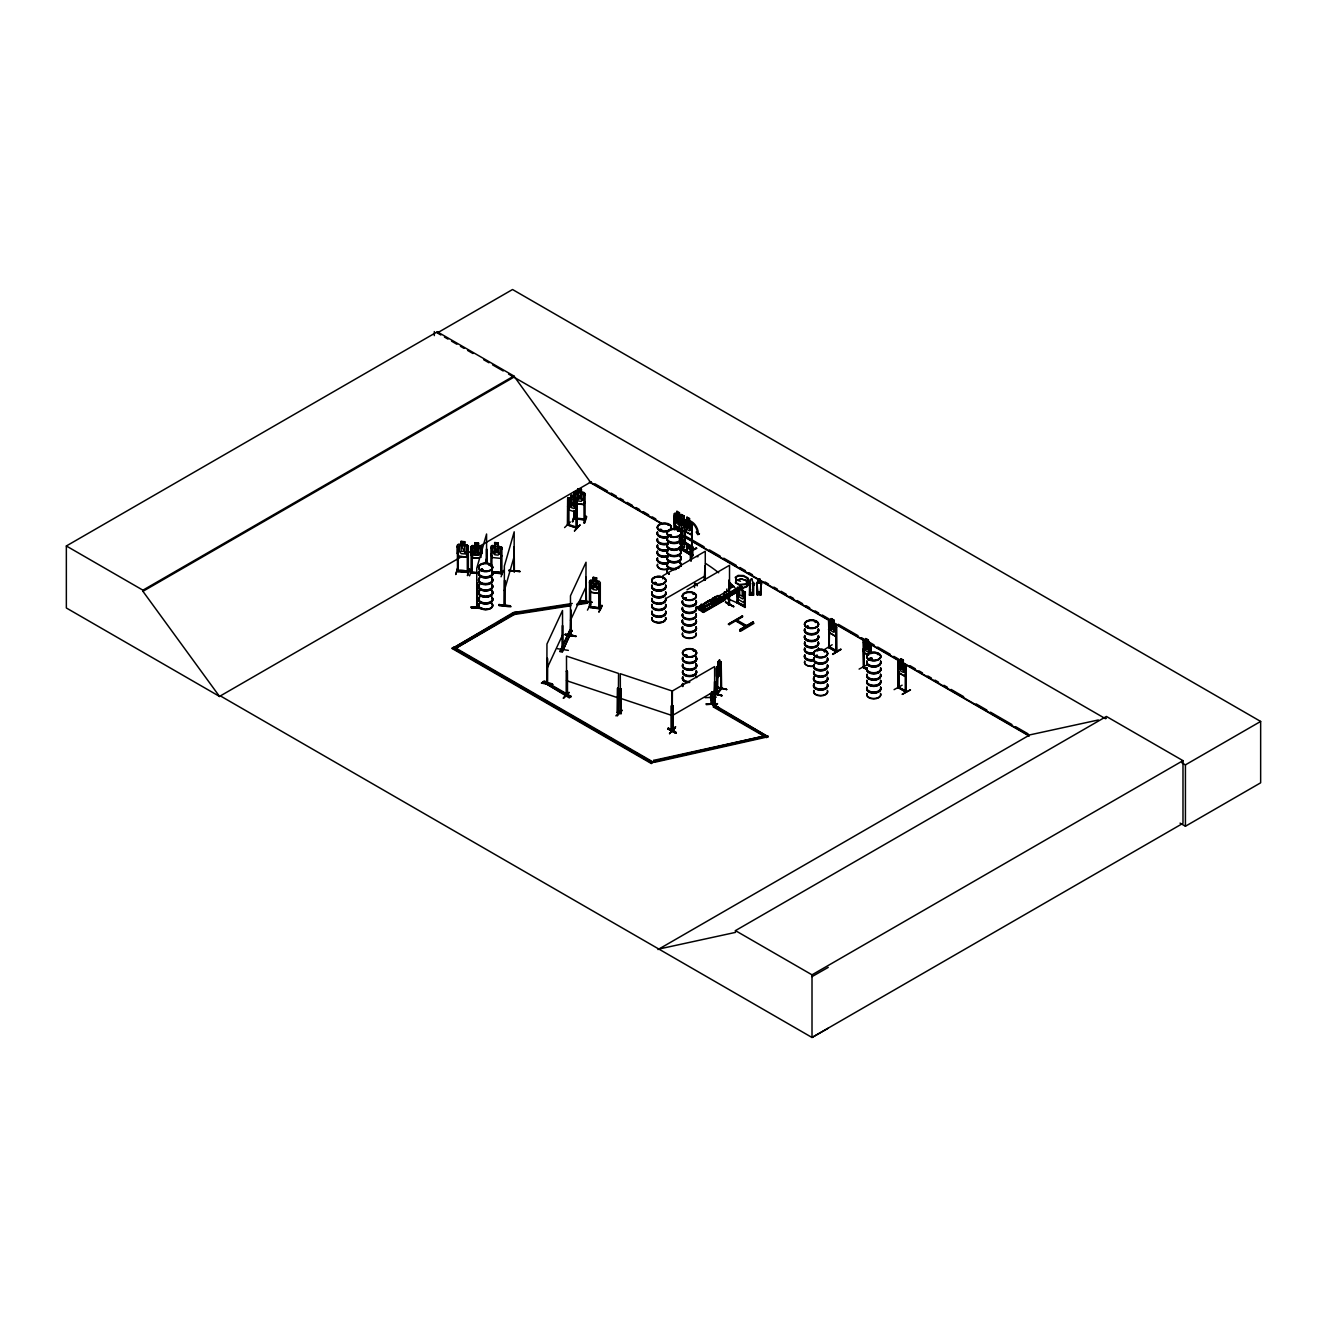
<?xml version="1.0" encoding="UTF-8"?>
<svg xmlns="http://www.w3.org/2000/svg" width="1327" height="1327" viewBox="0 0 1327 1327"><rect width="100%" height="100%" fill="white"/><g stroke="black" fill="none" stroke-linecap="round" stroke-linejoin="round"><path stroke-width="1.5" d="M566.181 695.73L567.276 696.078L567.359 671.296L566.48 671.014L566.33 695.846L567.475 695.846L567.359 671.296M618.664 712.068L617.37 712.831L617.669 688.083L618.564 688.365L617.486 688.282L617.486 712.831L618.365 713.113L617.669 711.687M620.173 713.445L620.29 688.63L621.169 688.929L621.268 713.511C617.752 713.362 622.761 712.251 620.19 712.251M671.18 729.518L672.557 729.867M672.474 730.58L671.18 730.414L672.325 730.447L671.329 730.53L671.479 705.699L672.374 705.997L671.296 705.898L671.479 730.198M671.644 729.336L672.474 729.634L671.362 729.618M477.338 606.356L477.388 607.252M514.113 571.34L514.196 531.812L504.36 566.065L504.343 605.593L504.99 604.05M514.544 570.942L514.577 571.323M576.93 528.179L567.392 525.011L567.657 498.305L568.785 497.625C573.032 500.876 568.636 491.471 573.994 496.431M567.591 523.883L568.636 525.044M577.361 528.03L567.591 524.779M703.957 609.69L704.239 603.934M704.123 609.591L704.405 603.835M726.317 596.785L726.798 589.039M711.106 698.135L710.509 693.49M711.985 702.365L711.438 703.41L711.471 702.398M712.151 703.824L712.035 691.632M482.398 608.662L471.267 607.633L471.35 606.787M510.099 605.709C475.962 602.176 533.272 608.247 498.869 605.46C519.371 606.057 510.248 608.396 498.969 604.598M751.878 579.02L752.807 582.321A2.505 2.04 0 0 1 753.321 585.439L752.807 593.434L750.302 593.335L749.772 585.439A2.505 2.04 0 0 1 750.302 582.221L750.468 579.501L752.177 579.219M760.305 593.086L760.819 585.107A2.505 2.04 0 0 0 760.305 581.889M547.371 682.708L547.587 658.424M562.466 649.965L562.93 649.052L562.383 649.998M570.859 610.768L570.394 635.185M570.676 633.808L570.627 634.671L570.759 633.725M541.499 683.09C562.781 687.685 548.383 680.569 541.499 683.106M575.935 636.529C566.778 632.15 556.643 635.169 575.951 636.429M700.905 608.28L701.801 607.965M679.358 539.459L692.794 546.89L679.64 539.309M736.518 580.098L735.208 577.378L738.127 575.387L743.419 575.536L747.997 577.991L749.141 581.525L746.089 584.494L739.023 584.925L735.44 582.868L735.987 580.148L735.788 582.769M691.068 551.783L691.964 552.812L691.234 551.816M700.838 607.832L705.417 610.602L705.101 608.828L702.912 610.088L702.912 611.365L699.545 609.425L699.545 608.148L701.734 606.887M701.867 607.683C702.763 604.067 701.568 616.176 700.623 607.368L702.149 608.065M701.353 608.678L702.298 607.152M702.696 607.849L700.805 607.252L700.805 609.939M724.078 597.017L724.857 595.408M724.841 595.806L724.625 594.795L725.023 597.415M735.755 580.43L741.461 578.854L735.954 580.446M751.281 593.335L751.546 592.306L751.762 593.385M751.248 593.285L751.281 592.688M757.833 579.401L757.8 581.972A2.505 2.04 0 0 0 757.269 585.19L757.8 593.086M759.044 593.119L758.779 592.588M758.961 593.119L759.309 592.224M758.729 592.87L758.828 592.356M691.616 546.674L691.931 547.338M691.616 554.868L692.794 555.084L679.324 547.321M679.64 540.139L692.711 547.769L691.964 546.475M692.794 555.714L692.429 555.101M711.421 693.391L721.971 695.73L711.67 692.578M711.04 698.118L711.106 697.173M712.085 702.978C707.208 686.905 714.689 708.253 711.554 702.447M736.17 620.572L736.17 619.543L735.606 620.804M746.802 625.631L746.653 626.626L735.44 620.157L746.819 626.344L745.99 626.958L746.736 625.581M482.779 570.013C480.225 571.174 481.684 568.437 481.187 570.129M482.962 569.98L480.855 569.648M489.149 565.269L490.061 564.887M659.552 529.971L661.344 529.622M661.659 529.971L661.559 529.49M653.995 583.051C656.566 580.878 655.571 585.141 654.51 582.553M667.863 525.26L668.559 525.094M656.152 583.216L655.472 582.371M669.637 535.743L671.379 535.328L669.471 535.627M669.886 535.411L670.832 535.411M663.483 578.34L663.251 578.124M678.512 530.933L678.064 531.231M678.561 530.85L677.782 531.148M684.948 598.079L684.666 598.908M685.943 598.941L686.092 598.013L684.832 598.145M693.042 594.314L693.573 593.517L693.639 594.396M686.805 655.422L685.827 654.642L685.064 655.82M685.18 654.974L686.026 655.704M686.888 655.538L685.661 654.709M693.623 650.33L693.855 651.175M693.988 650.446L693.54 650.993M712.831 603.437L713.03 602.309L714.54 602.441M713.03 603.321L715.17 602.823M732.222 591.958L732.537 592.787M733.748 592.489L732.355 592.024M806.849 626.477L808.773 627.041L807.446 626.045M808.408 626.228L807.181 626.327M816.122 622.446L815.16 622.363M815.342 621.849L816.221 622.363M817.084 656.367C815.641 653.63 817.532 658.64 817.084 655.306M816.918 655.289L816.155 655.87L817.498 655.488M824.249 651.607L824.93 650.943M825.377 651.524L824.183 651.524L825.311 651.607M869.003 659.137L870.048 658.242L871.109 659.137M870.23 658.308L870.048 659.121M877.296 654.443L877.761 654.294M878.358 654.692L878.457 654.261M741.295 579.07L746.189 580.214L748.096 582.304L748.345 584.693L746.885 586.766L742.457 588.309L738.492 587.629L742.457 587.828L746.438 586.434L747.715 584.543L745.741 580.43L741.428 578.937M458.379 546.824L457.317 546.956L458.379 546.824L458.18 571.655L458.429 570.71M458.031 568.022L455.725 574.541L457.5 568.105M457.317 571.506L468.331 572.518L468.331 546.127L467.038 544.949L458.545 544.136L457.367 545.198L457.516 571.224M458.313 570.693C482.53 574.674 456.903 567.525 457.5 571.257L468.398 572.285M467.27 547.636L468.282 547.736L467.27 547.636L467.32 572.451M482.116 547.587L480.855 546.309L472.329 545.563L471.185 546.525L474.85 545.729L474.834 542.693L478.5 543.042L474.817 542.776L478.5 543.058L478.483 546.143L482.149 547.454L482.116 553.674L482.033 547.487M472.196 548.167L471.118 548.283L472.196 548.167L472.246 572.949L472.097 571.738L471.317 572.567M471.168 554.636L471.317 546.508L474.966 545.845L474.966 542.809L478.35 543.224M469.277 568.669L467.486 575.619L469.327 568.719M472.329 557.672L479.18 558.302L472.296 557.755L471.201 554.553L472.379 557.655M469.526 575.885L471.931 569.499M471.234 571.987L472.196 571.821M477.504 572.567L472.246 572.302L477.438 572.783M480.855 546.309L478.383 546.177L478.367 543.125M481.087 548.98L482.083 549.063L481.087 548.98L481.021 557.39M476.907 582.586L476.725 607.799L476.758 568.255L486.578 534.001L486.578 562.714M486.412 563.295L486.578 548.914L486.793 563.328M477.338 607.202L477.305 582.636M482.497 608.313L471.267 607.65L480.706 608.164M504.525 580.397L504.36 605.527M513.997 571.837L514.196 546.724L514.395 571.97M504.957 605.062L504.907 580.43M508.838 570.726L520.051 571.356L508.838 570.544M724.459 595.956L724.758 595.375M468.331 554.255L467.054 557.224L458.478 556.395L457.367 553.276L457.5 545.148M461.016 541.416L461.132 544.551L459.308 545.38L459.308 551.02L461.132 553.608L464.55 553.94L466.374 551.7L466.374 546.06L464.55 544.883L464.682 541.698L461.016 541.416L461.033 544.369M464.666 544.783L464.682 541.698M467.038 544.949L468.199 546.243L468.182 572.518M471.185 546.525L471.035 572.866L477.438 573.43M476.758 592.804L479.478 583.299M485.483 562.366L486.578 558.551M504.36 590.615L514.196 556.361M667.713 728.689C675.194 729.336 682.426 738.177 667.713 728.705L675.742 733.217M676.106 732.985L668.111 727.976L676.123 732.554M716.68 694.22L716.547 667.912L718.189 664.993L718.04 661.908L718.023 677.052M491.985 547.918L490.907 548.034L491.985 547.918L491.786 572.733L501.888 573.745L501.888 547.354L492.168 545.43M490.957 554.371L492.085 557.489L500.627 558.402L501.871 555.532M498.239 542.942L494.623 542.494L494.722 545.696L492.898 546.508L492.898 552.148L494.722 554.752L498.106 555.117L499.931 552.895L499.931 547.255L498.106 546.06L498.255 542.876M479.462 571.456A7.133 4.114 0 0 0 485.632 577.627A7.133 4.114 0 0 0 491.803 571.456L491.919 571.788A7.033 4.064 0 0 1 485.632 577.958A7.033 4.064 0 0 1 479.545 571.871M491.985 572.468L501.954 573.513L500.86 572.816M491.886 571.522L500.976 572.484M500.777 549.079L501.838 548.963L500.777 549.079L500.86 573.712L500.843 548.847M491.952 571.837L501.855 572.551M501.059 576.781L503.514 570.428M573.961 500.461L570.958 499.466L570.958 505.089L573.961 506.101L574.16 494.009M575.089 494.341L574.093 494.241M574.16 500.594L575.089 501.042L573.048 503.713L575.138 508.009L572.368 504.144C571.174 508.506 567.309 505.604 571.721 503.281L569.665 499.251L572.418 502.817L574.16 500.511L574.16 492.417L575.321 491.454L574.259 492.533M577.792 491.72L576.084 492.715L576.084 498.355L577.892 500.959L581.292 501.324L583.117 499.101L583.117 493.462L581.292 492.267L581.292 489.232L577.892 488.883M573.994 518.807L585.074 519.952L585.074 493.544L581.442 492.101M575.006 514.942L572.916 521.727M574.425 515.34L572.385 521.793L574.409 515.39M573.994 517.912L575.138 517.746M575.288 518.044L585.074 519.056M584.925 493.644L583.797 492.35M584.958 495.386L583.946 495.286L584.062 519.869M585.058 501.739L583.797 504.608L576.963 503.878M583.83 519.172L585.141 518.824L584.991 519.985M583.98 519.852L585.124 518.791M584.079 523.037L586.152 516.12L584.162 522.573M584.693 523.054L586.716 516.651M725.322 595.591L724.31 595.558L727.279 597.382L727.279 596.321L725.62 597.05L726.035 598.593M691.649 554.653L691.964 555.366M866.979 645.901L869.285 644.59L867.626 647.112L869.235 651.673L867.095 647.443C865.967 651.524 863.18 648.339 866.548 646.465L864.905 642.069L867.062 646.067M901.829 666.104L904.268 664.794L902.609 667.315L904.218 671.877L902.095 667.647C901.232 671.777 897.865 668.526 901.531 666.668L899.905 662.273L901.779 666.071M677.997 518.691L680.054 517.082M686.507 529.639L685.611 532.243L679.474 528.693L678.76 517.082L679.623 516.601M836.259 633.725L835.38 636.147L829.458 632.614L828.579 629.214L829.309 632.73L835.446 636.28L836.342 633.792M904.931 676.289L905.794 673.867L905.047 664.18L903.272 663.251L904.5 665.059L904.5 670.699L903.189 672.358L900.734 670.948L899.441 667.78L900.734 658.673L903.355 660.183L903.189 663.301M905.976 673.884L904.997 676.422L898.843 672.889L898.13 669.355L898.926 672.822M576.266 512.305L577.262 509.634L576.266 512.305L568.686 509.85L567.591 506.483M718.139 664.943L717.525 693.938L716.68 693.324M751.281 592.572L751.464 593.451M759.11 592.555L759.127 592.953M496.248 549.361L493.412 546.459L495.684 550.141C491.023 553.309 494.888 555.582 496.464 550.887L499.599 554.155L497.194 550.323L499.499 547.106L496.514 549.461M584.958 501.639L583.714 504.492L576.183 503.348L576.532 527.682M589.586 588.989L590.648 592.224L599.041 593.517L600.302 590.648M728.44 624.055L742.523 615.794L742.539 616.806L729.253 624.652L728.374 624.138L742.324 616.541M729.137 623.657L729.253 624.652M741.66 616.292L742.539 616.806M562.233 650.578L562.515 625.399L562.698 650.562M570.444 635.334L570.477 595.79L586.036 562.25L585.754 602.358L586.036 577.179L586.451 601.811M557.423 648.704L568.354 650.379M591.859 602.126L580.944 600.484M547.47 683.488L547.338 658.988M585.788 602.292L586.302 601.413M691.251 560.906L691.085 552.049L690.189 552.563L690.753 551.219L691.632 551.733L690.753 551.219M824.531 649.517L832.178 644.74M867.062 664.86L859.1 669.09M894.083 689.658L902.128 685.18M546.956 668.559L562.515 635.036M570.477 620.339L586.036 586.799M590.598 582.636L589.52 582.702L590.598 582.636L590.615 607.434L589.619 606.406M560.16 651.093L569.88 630.126L572.003 630.458L562.266 652.187L560.16 651.093L562.266 651.424L572.003 630.458M560.16 651.856L569.88 630.126M593.119 580.43L593.152 577.328L593.235 580.546L591.444 581.276L591.444 586.916L593.235 589.603L596.569 590.117L598.361 587.977L598.361 582.337L596.569 581.06L596.719 577.892L593.119 577.411L596.569 578.041M590.648 592.224L599.041 593.517M599.008 581.342L590.714 579.982L589.553 580.944L589.603 607.335L589.702 580.944M599.19 584.212L600.285 584.145L599.19 584.212L599.273 608.844L599.29 583.98M587.446 610.121L590.83 603.851M589.619 607.302C624.072 611.465 568.205 603.636 600.401 607.816M590.615 607.434L590.349 606.555M601.877 605.212L599.041 611.913M598.892 611.963L602.358 605.693M721.905 695.763L711.62 693.092M692.246 550.589L691.997 549.66M692.528 550.44L686.955 547.255M717.525 693.042L716.63 693.308M737.513 595.06L737.148 602.873L738.243 602.143L738.044 603.354L737.513 587.38L737.248 602.989L745.127 607.434L745.044 592.041L744.331 591.626L744.58 606.754M744.331 606.174C750.535 607.7 726.533 597.349 744.53 606.124M828.463 647.427L836.342 651.972M829.624 647.128L836.707 650.96L828.811 646.415M829.541 629.313L829.126 647.858L829.624 646.879M828.811 628.898L828.728 647.261L836.723 651.822L836.624 627.273L835.628 627.007L836.425 652.021L836.342 625.614L833.82 623.06L833.82 620.024L834.948 630.557L833.638 632.216L831.2 630.806L829.889 627.638L831.117 618.564L833.82 620.024M863.014 667.448L866.995 669.671M865.751 641.488L863.048 641.107L863.777 667.879L863.529 666.353M898.628 687.137L899.175 686.988M898.794 663.483L898.08 663.069L898.877 688.083L897.981 687.602L905.976 692.18L905.976 665.772M898.794 688.033L899.076 671.512M564.589 527.582L570.311 522.058M563.411 698.35L568.984 692.694M617.221 715.966L622.33 710.244M728.44 604.15L729.601 603.785L728.788 604.316M728.921 605.129L729.236 580.015L728.722 605.195L729.236 603.685M714.905 706.246L714.623 681.514L713.826 706.528L714.971 706.263L714.175 706.694L714.706 705.118L768.101 736.767L654.576 762.295L653.796 760.354L765.762 735.705L766.542 737.663M472.064 557.091L479.03 546.21M678.263 520.234C677.218 524.364 674.116 521.063 677.699 519.255L676.057 514.859L678.13 518.641M585.987 600.849L585.987 601.745M570.958 634.439L570.726 610.138M482.846 570.129L481.9 569.067M659.552 529.639L660.066 529.191M659.867 529.589L661.095 529.539M662.654 578.821L663.201 578.307M685.097 655.19L686.772 655.057M807.347 626.692L806.949 626.925M476.758 549.66L479.744 547.238L477.421 550.506L479.661 554.338L476.692 551.087L473.523 553.724L475.912 550.34L473.623 546.691L476.658 549.56M717.111 669.206L717.061 694.452L717.161 692.81M716.48 676.189L716.447 667.945L720.727 661.675L720.743 689.078L721.208 663.931L721.623 688.663L717.044 694.386M726.649 689.642L716.53 686.772M716.696 694.303L721.258 688.414M719.566 659.95L718.04 661.908L719.566 659.95L719.632 663.168L720.727 661.675M718.338 662.123L719.267 660.946M718.338 663.118L719.267 661.957M719.516 664.147L718.056 666.121M718.089 671.595L719.516 669.787M720.594 673.768L716.978 678.396L720.71 673.784L721.208 670.235M480.175 547.421L478.35 546.243L480.175 547.387L480.175 553.06L478.35 555.283L474.95 554.968L473.125 552.38L473.125 546.741L474.95 545.895L473.125 546.741M480.175 553.06L478.35 555.3L474.95 554.968L473.125 552.38M750.468 579.6L751.546 579.086M563.428 697.969L569.067 692.296L563.494 697.952M567.276 695.182L566.529 694.651M567.276 695.448L566.48 695.514M621.019 712.831L620.936 713.71L621.169 688.929M617.37 712.151L618.465 712.251M617.37 712.798L618.548 712.898M621.434 710.177L615.861 715.834M675.161 727.329C657.844 746.869 687.568 713.213 669.72 733.483M669.588 733.499L675.244 727.793M567.657 498.305L568.835 497.741M568.719 497.691L576.2 500.196L577.195 501.589L577.112 528.246L577.096 501.589M567.691 500.262L568.586 500.544L568.686 525.127M568.586 500.544L568.487 525.326M576.183 500.179L573.994 499.45L575.553 500.992L575.553 506.632L573.961 508.506L570.958 507.511L569.366 504.559L569.366 498.919L570.958 498.454M576.183 503.348L576.283 527.665M568.686 524.497L577.162 527.333M576.084 527.217L576.897 527.317M574.442 530.949L580.131 524.828L574.525 530.9M701.419 608.662L701.684 607.783M717.509 693.158L721.307 688.182M672.109 729.618L673.187 729.402L672.358 729.618M713.826 706.528L714.706 706.014L714.623 666.585L672.109 691.135L672.009 730.762L672.839 729.236M752.409 583.333L753.222 583.349M757.7 594.778L756.871 583.001L761.217 582.984L761.167 594.778L760.918 584.527M757.899 582.752L758.148 583.017M760.686 583.017L761.2 583.001M750.7 595.093L749.407 595.126L753.719 595.093L753.421 583.084L753.222 595.11M753.437 582.885L753.139 595.093L752.409 589.221M756.871 594.761L761.217 594.745M759.89 594.745L760.918 594.513M721.241 689.061L721.208 662.14M481.519 569.897L482.381 569.233M490.21 565.518L489.232 565.252M661.493 530.004L659.635 529.855M669.886 534.864L670.185 535.826M693.158 650.661L694.137 650.578M870.927 659.171L869.334 659.287M467.154 571.273L467.237 572.435L467.237 571.539M696.824 556.594L698.052 556.693M681.365 517.712C680.535 509.634 683.04 520.499 679.59 516.485L678.76 517.082M828.811 622.761L829.259 647.891L828.579 621.119L831.2 621.55L831.283 618.681L833.638 620.14M828.579 621.119L829.425 620.505M898.08 687.718L898.047 661.31L900.651 661.742M679.358 512.869L679.358 515.888L681.149 516.8L675.028 513.317L674.265 513.997L675.111 513.267L676.82 514.329M574.044 518.558L585.025 519.72M736.75 580.065L735.739 577.66L738.409 575.885M589.503 606.124L590.631 606.24M730.563 584.593L733.649 586.368L728.788 589.105M730.63 584.643L733.068 586.036M733.615 586.368L732.753 585.87M696.443 606.356L696.177 608.214L701.203 605.344M698.997 609.839L702.033 607.948M720.594 597.382C713.163 597.332 729.983 604.183 718.62 598.062M721.025 597.614L699.429 610.088M724.625 594.795L722.95 596.835L737.547 588.176L736.087 589.238M725.504 598.295C718.156 596.536 732.156 594.463 736.684 589.968M723.729 599.14L724.857 599.605L703.011 612.129L702.149 611.647L724.807 599.406L720.81 596.802M702.962 612.129L703.227 610.271L705.417 609.01M701.419 606.704L699.229 607.965L699.229 609.574L703.526 612.41L725.123 599.937L724.326 599.505M753.056 621.882L753.918 623.375L740.632 631.221L739.736 630.723L739.736 629.695L753.056 621.882L753.255 622.877L739.885 630.64M753.122 621.998L739.819 629.778M739.736 630.723L753.139 622.678M674.182 513.914L674.232 527.947M674.945 528.362L675.227 515.921M679.457 515.838L679.54 512.769L676.903 511.26L675.592 520.383L676.903 523.551L679.358 524.945M684.367 519.72L687.087 520.284M675.078 525.426C673.071 516.667 674.697 529.921 679.689 527.947M692.263 524.198L691.35 534.798L685.08 531.331L691.35 534.798M691.881 549.975L691.715 525.426L692.429 556.03L679.358 548.482M692.445 525.84L691.45 525.592M691.632 549.278L686.673 546.774M688.862 553.027L696.459 548.2M704.272 580.231L704.985 566.015L704.554 580.397M728.44 605.046L729.236 580.015M682.758 626.958L682.327 627.223A7.133 4.114 0 0 0 689.343 632.481A7.133 4.114 0 0 0 696.227 627.306M725.454 602.325L733.914 606.638L725.886 602.06M672.822 705.632L673.104 730.348M714.108 706.677L714.905 681.663M710.841 703.808L719.3 708.12L711.272 703.542M673.104 705.798L673.204 730.331L672.225 730.795L672.374 691.068L620.29 673.718L620.422 713.18L621.268 713.462L620.455 713.163M714.308 705.715L713.395 706.976L764.783 736.634M220.481 695.962L219.619 696.476L66.35 607.982L66.35 545.978L437.313 331.8L513.897 376.005L590.482 482.232L662.057 523.568M437.313 331.8L437.313 332.944L512.537 289.518L1260.65 721.44L1260.65 782.814L1185.426 826.24L1180.051 823.122M66.35 545.978L142.934 590.183L513.897 376.005M828.247 1028.226L812.008 1037.482L220.382 695.912L219.502 696.41L142.934 591.328L513.897 377.15M219.502 696.41L461.746 556.56M467.104 553.459L472.478 550.357M477.836 547.255L591.344 481.734M452.225 648.571L453.768 646.913L652.934 761.897L651.391 763.556L452.225 648.571L512.769 612.842L514.312 613.737L570.792 604.996M679.59 516.485L686.606 521.594L686.606 529.705M455.559 646.647L493.097 624.967M496.68 622.894L510.978 614.633M572.236 603.47L513.748 612.51L514.312 613.737L455.327 648.571L514.312 614.501L570.792 605.775M683.986 516.004L681.282 514.544L683.986 516.004L683.903 519.073L685.213 520.831L685.213 526.471L683.903 528.129L681.464 526.719L680.154 523.551L680.154 517.912L681.464 517.663M683.903 519.073L685.677 520.002M686.507 521.644L685.561 520.118M679.341 538.38L684.666 541.25M687.187 543.738L679.324 538.264M679.341 547.238L687.187 550.655L687.104 543.771L684.566 541.399M688.58 551.816C688.149 555.466 688.199 548.947 691.085 553.326L691.964 552.812M690.322 554.487L690.554 552.944L688.365 551.932M691.417 551.85L691.417 552.878L690.189 552.563M691.881 554.786L692.163 524.198L689.443 521.727L689.625 518.608L686.905 517.165L685.677 526.222L686.988 529.39L689.443 530.8L690.77 529.125L690.77 523.485L689.443 521.727M692.744 554.935L679.358 547.653M662.754 575.818L705.267 551.269L705.267 579.982M666.287 598.311L705.267 575.818M694.519 587.579L694.684 584.179M687.004 589.818L729.518 565.269L729.518 604.83M697.355 585.705L697.189 585.804A1.874 1.078 60 0 0 695.846 583.498A1.874 1.078 60 0 0 694.519 584.262M542.826 681.813L544.369 680.917L570.942 696.26L569.399 697.919L542.826 681.813L569.399 697.156L570.942 696.26M542.826 682.576L544.369 681.68L570.942 697.023M729.303 585.323L730.762 584.262M729.518 587.679L732.952 585.837M729.535 588.043L733.433 585.804M728.423 588.889L733.433 586.003M705.914 602.309L709.265 600.368M712.483 598.427L715.9 596.536M704.521 603.42L709.729 600.285M712.732 598.543L716.364 596.437M695.862 609.242L729.518 589.818M701.286 604.017L700.938 608.396L702.464 607.915M710.824 602.558C722.601 607.866 705.068 603.138 713.014 601.297L716.995 603.918L713.014 601.297M714.971 600.169C726.732 605.477 709.199 600.749 717.161 598.908L721.142 601.529L717.161 598.908M703.891 606.887L720.81 597.117L724.791 599.422M724.824 594.911L723.165 595.641M704.239 606.903L720.81 597.283M704.421 607.219L719.466 598.61M730.895 592.024C738.011 595.209 727.793 592.539 732.355 591.178L735.009 592.92L732.355 591.178M733.649 590.432C740.765 593.617 730.563 590.946 735.108 589.586L737.779 591.112L725.322 598.062M723.298 597.05L737.762 588.757M721.905 598.095L700.026 610.238M723.149 596.702L737.928 588.873M727.279 596.321L725.62 597.05M724.028 598.958L702.132 611.614L722.419 600.119M725.089 598.062L737.912 590.681M702.663 611.929L724.791 599.091M725.67 598.411L737.049 591.908M737.231 592.124L725.819 598.344M744.331 591.626L745.326 591.892L745.028 607.451M738.243 602.242L737.148 601.977M672.109 715.684L714.623 691.135M836.624 627.273L835.628 627.007M713.395 706.976L714.938 706.08L720.262 709.149M832.576 654.244C848.716 645.702 837.835 649.898 833.024 654.476M840.605 649.202L832.692 654.244M865.668 638.519L864.441 647.576L865.751 650.744L868.19 652.154L869.5 650.495L869.5 644.856L868.19 640.078L865.751 638.669L868.372 639.979L868.273 643.048L870.976 645.569L870.894 653.747M452.225 647.792L651.391 762.793L652.934 761.897M863.363 642.699L864.093 643.114M863.048 649.202L863.86 652.685L868.555 655.289L864.01 652.569M870.18 653.1L870.446 646.796L871.176 653.348M871.176 647.211L870.18 646.962M653.796 760.354L654.576 761.532L768.101 736.004M898.047 661.31L898.08 687.651M903.355 660.183L900.734 658.872M905.86 692.18L905.445 667L906.241 692.014L898.279 687.403M906.159 667.415L905.163 667.166M905.08 691.019L905.727 692.13M905.976 691.284L898.877 687.436L906.175 691.035M910.206 689.791L902.128 694.386L910.504 689.957M657.993 949.568L1029.835 734.876L1098.341 719.98M658.856 949.054L735.44 932.4L735.44 930.625L1106.403 716.447L1182.987 760.653L1182.987 823.304L812.008 1037.482L812.008 974.831L1182.987 760.653M1106.403 718.222L1105.54 718.736L508.556 374.065M1181.876 762.809L1185.426 764.866L1260.65 721.44M812.008 976.622L828.247 967.366M457.367 570.378L458.279 570.428M575.089 510.713L575.055 518.625M501.739 573.745L501.656 572.849M678.313 530.982L678.313 530.601M732.537 591.776L732.355 592.705M869.583 658.723L870.529 658.723M600.053 608.031L600.285 608.927L600.302 582.52L599.041 581.259M740.516 581.243L736.269 579.949M749.672 594.861L750.402 583.1L750.137 595.126M758.414 578.871L759.674 578.871M690.853 551.916L690.919 560.906M481.734 569.134L482.381 569.548M685.794 598.676L685.097 599.008M686.159 599.14L684.632 598.643M686.374 655.92L685.114 655.687M653.796 761.117L765.762 735.705M567.127 695.166L566.33 694.95M568.338 524.414L567.574 525.061M567.691 524.812L568.636 524.148M744.663 605.925L744.878 607.384M835.828 650.462L836.325 652.021M835.828 651.358L835.91 626.842M867.261 669.505L863.346 667.199L863.363 648.837M898.279 686.507L898.777 688.083M578.29 602.524L586.352 601.28L586.932 603.271L576.847 604.83M513.748 612.51L523.833 611.714M527.864 611.1L531.911 610.47M535.942 609.856L539.973 609.226M544.004 608.595L558.12 606.422M562.15 605.792L566.198 605.162M578.29 603.304L582.321 602.674M576.847 604.067L586.932 602.508M682.476 547.537L684.566 547.238L684.566 544.418L682.476 541.698M725.521 602.193L733.549 606.771M710.907 703.675L718.852 707.872M680.701 542.826C684.085 540.62 685.379 545.098 681.265 543.805L683.82 547.869L680.718 544.087M655.372 583.664L654.609 583.349M685.412 597.863L686.391 598.145M735.855 582.536L739.189 584.444L745.575 584.013L748.229 581.392L747.217 578.257L743.137 576.051L738.376 575.935M705.068 697.687L716.298 697.173M706.246 703.808L717.525 704.007L706.263 703.891M706.312 704.654L717.476 703.625M692.246 549.693L686.955 546.624M737.513 602.723L745.276 607.152M829.342 647.029L828.944 646.431M574.956 518.94L575.288 517.779M757.17 592.24L757.452 594.297L760.636 594.297L760.918 592.24M758.463 592.505L759.625 592.406L759.625 594.297L758.463 594.197L758.463 592.406M750.982 594.645L750.982 592.738L752.127 592.738L752.127 594.645M750.982 592.854L752.127 592.854M757.452 593.103L760.636 593.103M757.17 593.318L760.918 593.318M749.971 593.451L753.139 593.451M749.672 593.783L753.437 593.783M749.971 594.645L753.139 594.645M600.036 608.96L589.536 607.285M719.516 663.135L719.516 672.208L718.089 674.016L717.31 672.573M714.241 602.375L713.03 603.586M870.048 659.32L869.168 659.171M475.547 543.44L477.737 543.639L477.753 544.667L475.564 544.468L475.547 543.44L477.753 543.672M475.547 544.452L477.737 544.651M474.95 546.906L478.35 547.222L478.35 552.878L474.95 552.563L474.95 546.906L478.35 547.238M474.95 552.546L478.35 552.861M508.838 570.212L519.968 571.738M469.808 569.167L467.552 575.155M471.185 572.617L477.504 573.198M461.132 541.532L464.55 541.864M472.395 545.662L480.789 546.475M466.988 557.025L458.595 556.212L457.384 553.193M583.714 492.516L575.354 491.637L577.925 491.836L577.792 488.701L581.442 489.082L581.309 492.184M494.722 542.677L498.139 542.959M494.739 545.629L490.957 546.276L490.907 566.447M498.139 545.978L501.871 547.421M591.875 602.159L580.795 600.866M580.828 600.7L591.759 602.358M569.88 630.906L572.003 631.221M684.583 550.373L687.27 550.788L687.27 543.688M618.233 713.113L618.564 673.452L566.48 656.102L566.612 695.564M576.382 526.753L577.245 527.068M670.55 534.914L671.445 535.428M713.279 603.437L714.789 602.309M686.192 598.411L685.445 598.676M716.331 687.004L726.831 689.459L716.281 687.137M711.637 692.644L721.938 695.315M717.144 678.412L716.613 676.073M566.281 671.213L567.176 671.495M620.091 688.829L620.986 689.111M570.909 495.485L573.894 496.497M620.29 698.267L672.374 715.618M566.48 680.651L618.564 698.002M659.834 549.56L660.066 549.66A7.017 4.047 0 0 0 667.846 549.859M586.269 516.585L584.179 522.971M686.988 517.314L689.443 518.708M679.358 516.9L676.903 515.49L676.903 521.129L679.358 522.523M674.945 516.087L674.232 515.672L674.498 529.821M674.995 525.475L679.723 528.08M696.791 548.433C690.422 549.312 679.441 558.153 696.41 547.769M686.673 547.421L692.163 550.539M437.313 332.944L440.879 335.001M444.445 337.058L448.012 339.115M451.562 341.172L456.903 344.257M460.469 346.314L464.035 348.371M467.602 350.428L472.943 353.513M483.625 359.683L488.966 362.769M492.533 364.825L503.215 370.979M679.623 528.577L685.644 532.061M594.927 483.791L607.451 491.023M611.034 493.097L616.408 496.198M619.974 498.255L623.557 500.329M627.14 502.386L632.515 505.487M636.097 507.561L639.664 509.634M643.247 511.691L648.621 514.793M652.204 516.866L655.77 518.923M684.417 535.461L704.106 546.824M709.464 549.925L720.213 556.129M723.779 558.186L736.319 565.418M739.885 567.492L745.26 570.593M748.843 572.65L752.426 574.724M764.949 581.956L768.532 584.029M773.89 587.115L777.473 589.188M781.056 591.261L786.43 594.363M790.013 596.42L793.579 598.494M797.162 600.55L802.536 603.652M806.119 605.726L809.686 607.783M815.06 610.884L818.643 612.958M822.226 615.015L829.375 619.162M838.332 624.32L858.022 635.683M861.588 637.756L865.171 639.813M868.754 641.886L874.128 644.988M877.694 647.045L890.235 654.294M893.801 656.351L899.175 659.453M909.924 665.656L915.282 668.758M918.865 670.815L922.447 672.889M927.805 675.99L931.388 678.047M934.971 680.121L938.554 682.178M943.928 685.279L947.495 687.353M951.077 689.41L963.601 696.658M976.141 703.891L986.873 710.078M990.456 712.151L1011.937 724.542M1015.503 726.615L1028.043 733.848M681.746 534.93L1028.956 735.39M589.304 482.066L661.128 523.535M680.884 534.947L1029.221 736.054M679.358 540.288L692.429 547.935M690.521 552.364L691.417 552.878M898.993 672.772L905.014 676.239M679.64 548.316L692.711 555.963L692.711 546.857M729.303 585.107L731.973 586.634M737.779 591.328L735.108 589.586M867.261 668.874L863.894 667.232L866.995 669.024M724.078 595.226L727.08 597.05L727.08 596.205M723.364 596.603L725.62 597.896M746.819 625.714L736.253 619.692M735.44 620.804L746.106 626.958M723.796 711.189L768.101 736.767M713.395 706.196L766.542 736.883M514.312 613.737L512.769 612.842M455.559 648.704L565.02 711.902M568.603 713.976L590.133 726.4M593.733 728.473L615.264 740.914M618.846 742.987L631.403 750.236M635.003 752.309L652.934 762.66M735.44 930.625L812.008 974.831M678.479 530.8L677.682 531.065M905.163 691.798L905.445 673.137M546.857 683.505L546.956 644.01L562.515 610.486L562.615 650.645M690.355 552.911L690.355 560.575M731.293 584.875L730.58 584.626M705.101 608.828L705.101 610.105L701.801 608.081M656.152 582.885L654.443 583.167M718.023 595.491L696.426 607.948M700.308 610.569L699.213 609.574M835.38 624.154L836.259 625.664M460.469 544.385L467.369 556.494M492.085 571.539L492.035 572.7M760.139 579.153L760.305 581.972A2.505 2.04 0 0 1 760.819 585.19M724.675 595.956L724.476 591.643M586.352 602.043L586.932 603.271M513.748 613.273L514.312 614.501M491.106 554.304L492.168 557.406M568.835 509.717L567.757 498.388M716.663 675.99L717.177 678.263M710.509 697.587L711.67 703.99L711.654 691.649M1185.426 764.866L1185.426 826.24M870.446 646.796L870.446 652.934M867.128 674.199L867.194 674.149A6.983 4.031 0 0 0 873.78 679.175A6.983 4.031 0 0 0 880.531 674.083M865.834 638.619L865.834 641.638M864.093 649.251L863.894 667.879L863.811 643.28M760.918 583.731L760.918 582.536L757.17 582.536L757.17 583.731M757.17 584.527L757.136 594.645M749.672 582.885L749.871 595.11M749.639 583.216L749.407 595.126M744.613 601.065L744.613 606.821M738.243 595.475L738.044 603.354A103.373 25.993 40.6 0 0 718.852 596.171M719.516 660.116L719.516 675.227M704.985 566.015L704.985 579.816M691.715 533.603L691.798 558.667M685.313 529.954L685.313 542.229M685.031 530.12L685.031 542.395M684.583 529.539L684.583 541.814M684.317 529.705L684.317 541.98M683.82 516.103L683.82 519.122M682.476 543.207L682.476 546.027M682.36 528.163L682.36 540.437M682.078 528.328L682.078 540.603M681.63 529.805L681.63 540.039M681.365 527.914L681.365 540.189M676.986 511.409L676.986 514.428M675.227 524.099L675.227 528.196M617.835 711.72L617.801 712.632M585.705 601.313L585.705 602.209M575.172 494.125L575.089 500.478M574.16 512.421L574.193 518.857L574.093 510.596M571.108 610.204L571.191 634.837M547.205 658.358L547.122 682.974M434.311 331.568L434.311 335.631M142.934 590.183L142.934 591.328M705.533 563.394A89.921 50.492 29.9 0 1 718.703 572.766M729.402 582.155A89.921 50.492 29.9 0 1 737.779 591.112M880.664 661.609A7.133 4.114 0 0 1 873.78 666.784A7.133 4.114 0 0 1 866.896 661.609M868.737 659.768A7.133 4.114 0 0 1 871.939 658.69M880.564 662.024A7.017 4.047 0 0 1 873.78 667.116A7.017 4.047 0 0 1 866.995 662.024M868.82 660.199A7.017 4.047 0 0 1 870.263 659.552M880.664 661.261A7.133 4.114 0 0 1 873.78 666.436A7.133 4.114 0 0 1 866.896 661.261M868.737 659.419A7.133 4.114 0 0 1 871.939 658.341M880.564 660.879A7.017 4.047 0 0 1 873.78 665.988A7.017 4.047 0 0 1 866.995 660.879M868.82 659.071A7.017 4.047 0 0 1 871.955 658.026M880.564 668.791A7.017 4.047 0 0 1 873.78 673.9A7.017 4.047 0 0 1 866.995 668.791M880.664 668.377A7.133 4.114 0 0 1 873.78 673.569A7.133 4.114 0 0 1 866.896 668.377M880.664 668.028A7.133 4.114 0 0 1 873.78 673.22A7.133 4.114 0 0 1 866.896 668.028M880.581 667.663A7.033 4.064 0 0 1 873.78 672.772A7.033 4.064 0 0 1 866.979 667.663M880.581 674.464A7.05 4.064 0 0 1 873.78 679.59A7.05 4.064 0 0 1 866.979 674.464M880.547 675.111A7 4.047 0 0 1 873.78 680.187A7 4.047 0 0 1 867.012 675.111M880.531 693.391A6.983 4.031 0 0 1 873.78 698.483A6.983 4.031 0 0 1 867.029 693.391M880.581 674.73A7.05 4.064 0 0 1 873.78 679.855A7.05 4.064 0 0 1 866.979 674.73M880.564 681.332A7.017 4.047 0 0 1 873.78 686.424A7.017 4.047 0 0 1 866.995 681.332M880.564 680.187A7.017 4.047 0 0 1 873.78 685.296A7.017 4.047 0 0 1 866.995 680.187M880.564 688.099A7.017 4.047 0 0 1 873.78 693.208A7.017 4.047 0 0 1 866.995 688.099M880.664 687.685A7.133 4.114 0 0 1 873.78 692.876A7.133 4.114 0 0 1 866.896 687.685M880.664 687.336A7.133 4.114 0 0 1 873.78 692.528A7.133 4.114 0 0 1 866.896 687.336M880.581 686.955A7.033 4.064 0 0 1 873.78 692.08A7.033 4.064 0 0 1 866.979 686.955M880.664 680.917A7.133 4.114 0 0 1 873.78 686.092A7.133 4.114 0 0 1 866.896 680.917M880.664 680.569A7.133 4.114 0 0 1 873.78 685.744A7.133 4.114 0 0 1 866.896 680.569M880.581 693.772A7.05 4.064 0 0 1 873.78 698.898A7.05 4.064 0 0 1 866.979 693.772M827.534 665.374A7.133 4.114 0 0 1 819.704 670.533A7.133 4.114 0 0 1 814.463 664.379M827.401 671.064A7 4.047 0 0 1 820.633 676.156A7 4.047 0 0 1 813.882 671.064M827.534 658.607A7.133 4.114 0 0 1 819.704 663.749A7.133 4.114 0 0 1 814.463 657.611M827.534 665.026A7.133 4.114 0 0 1 819.704 670.185A7.133 4.114 0 0 1 814.463 664.031M827.534 658.258A7.133 4.114 0 0 1 819.704 663.4A7.133 4.114 0 0 1 814.463 657.263M827.434 659.021A7.033 4.064 0 0 1 820.633 664.13A7.033 4.064 0 0 1 813.849 659.021M827.434 657.877A7.033 4.064 0 0 1 820.633 662.986A7.033 4.064 0 0 1 813.849 657.877M827.434 665.789A7.033 4.064 0 0 1 820.633 670.898A7.033 4.064 0 0 1 813.849 665.789M827.418 664.661A7.017 4.047 0 0 1 820.633 669.753A7.017 4.047 0 0 1 813.866 664.661M827.451 671.462A7.05 4.064 0 0 1 820.633 676.588A7.05 4.064 0 0 1 813.833 671.462M827.534 684.682A7.133 4.114 0 0 1 819.704 689.841A7.133 4.114 0 0 1 814.463 683.687M827.401 672.076A7 4.047 0 0 1 820.633 677.168A7 4.047 0 0 1 813.882 672.076M827.401 690.372A7 4.047 0 0 1 820.633 695.464A7 4.047 0 0 1 813.882 690.372M827.451 671.744A7.05 4.064 0 0 1 820.633 676.87A7.05 4.064 0 0 1 813.833 671.744M827.534 677.915A7.133 4.114 0 0 1 819.704 683.057A7.133 4.114 0 0 1 814.463 676.919M827.534 684.334A7.133 4.114 0 0 1 819.704 689.493A7.133 4.114 0 0 1 814.463 683.339M827.534 677.566A7.133 4.114 0 0 1 819.704 682.708A7.133 4.114 0 0 1 814.463 676.571M827.434 678.313A7.033 4.064 0 0 1 820.633 683.438A7.033 4.064 0 0 1 813.849 678.313M827.434 677.185A7.033 4.064 0 0 1 820.633 682.294A7.033 4.064 0 0 1 813.849 677.185M827.434 685.097A7.033 4.064 0 0 1 820.633 690.206A7.033 4.064 0 0 1 813.849 685.097M827.418 683.969A7.017 4.047 0 0 1 820.633 689.061A7.017 4.047 0 0 1 813.866 683.969M827.451 690.77A7.05 4.064 0 0 1 820.633 695.895A7.05 4.064 0 0 1 813.833 690.77M818.311 641.837A7 4.047 0 0 1 811.56 646.929A7 4.047 0 0 1 804.792 641.837M818.344 629.761A7.033 4.064 0 0 1 811.56 634.87A7.033 4.064 0 0 1 804.759 629.761M818.344 628.633A7.033 4.064 0 0 1 811.56 633.742A7.033 4.064 0 0 1 804.759 628.633M818.344 636.529A7.033 4.064 0 0 1 811.56 641.654A7.033 4.064 0 0 1 804.759 636.529M818.444 636.131A7.133 4.114 0 0 1 811.56 641.306A7.133 4.114 0 0 1 804.66 636.131M818.444 635.782A7.133 4.114 0 0 1 811.56 640.958A7.133 4.114 0 0 1 804.66 635.782M818.344 635.401A7.033 4.064 0 0 1 811.56 640.51A7.033 4.064 0 0 1 804.759 635.401M818.444 629.363A7.133 4.114 0 0 1 811.56 634.538A7.133 4.114 0 0 1 804.66 629.363M818.444 628.998A7.133 4.114 0 0 1 811.56 634.19A7.133 4.114 0 0 1 804.66 628.998M818.361 642.268A7.05 4.064 0 0 1 811.56 647.394A7.05 4.064 0 0 1 804.743 642.268M818.311 642.849A7 4.047 0 0 1 811.56 647.941A7 4.047 0 0 1 804.792 642.849M818.361 642.5A7.05 4.064 0 0 1 811.56 647.609A7.05 4.064 0 0 1 804.743 642.5M813.368 654.029A7.017 4.047 0 0 1 804.776 649.069M818.344 647.941A7.033 4.064 0 0 1 817.648 651.01M813.368 652.901A7.033 4.064 0 0 1 804.759 647.941M813.368 660.813A7.017 4.047 0 0 1 804.776 655.853M813.401 660.481A7.133 4.114 0 0 1 804.66 655.438M813.401 660.133A7.133 4.114 0 0 1 804.66 655.09M813.368 659.668A7.017 4.047 0 0 1 804.776 654.709M813.401 653.697A7.133 4.114 0 0 1 804.66 648.671M818.444 648.671A7.133 4.114 0 0 1 818.676 649.732M813.401 653.348A7.133 4.114 0 0 1 804.66 648.306M818.444 648.306A7.133 4.114 0 0 1 818.676 649.384M491.803 578.224A7.133 4.114 0 0 1 485.632 584.394A7.133 4.114 0 0 1 479.462 578.224M491.72 578.638A7.033 4.064 0 0 1 485.632 584.743A7.033 4.064 0 0 1 479.545 578.638M491.703 583.93A7 4.047 0 0 1 485.632 590.001A7 4.047 0 0 1 479.561 583.93M491.736 584.311A7.05 4.064 0 0 1 485.632 590.415A7.05 4.064 0 0 1 479.528 584.311M491.72 577.51A7.033 4.064 0 0 1 485.632 583.598A7.033 4.064 0 0 1 479.545 577.51M491.803 577.875A7.133 4.114 0 0 1 485.632 584.046A7.133 4.114 0 0 1 479.462 577.875M491.803 571.108A7.133 4.114 0 0 1 485.632 577.278A7.133 4.114 0 0 1 479.462 571.108M491.72 570.726A7.033 4.064 0 0 1 485.632 576.83A7.033 4.064 0 0 1 479.545 570.726M491.803 597.532A7.133 4.114 0 0 1 485.632 603.702A7.133 4.114 0 0 1 479.462 597.532M491.736 584.593A7.05 4.064 0 0 1 485.632 590.697A7.05 4.064 0 0 1 479.528 584.593M491.72 597.946A7.033 4.064 0 0 1 485.632 604.05A7.033 4.064 0 0 1 479.545 597.946M491.703 603.238A7 4.047 0 0 1 485.632 609.309A7 4.047 0 0 1 479.561 603.238M491.703 584.942A7 4.047 0 0 1 485.632 590.996A7 4.047 0 0 1 479.561 584.942M491.736 603.387A7.05 4.064 0 0 1 485.632 609.491A7.05 4.064 0 0 1 479.528 603.387M491.736 603.619A7.05 4.064 0 0 1 485.632 609.723A7.05 4.064 0 0 1 479.528 603.619M491.803 590.764A7.133 4.114 0 0 1 485.632 596.934A7.133 4.114 0 0 1 479.462 590.764M491.72 596.818A7.033 4.064 0 0 1 485.632 602.906A7.033 4.064 0 0 1 479.545 596.818M491.72 591.178A7.033 4.064 0 0 1 485.632 597.266A7.033 4.064 0 0 1 479.545 591.178M491.803 597.183A7.133 4.114 0 0 1 485.632 603.354A7.133 4.114 0 0 1 479.462 597.183M491.803 590.415A7.133 4.114 0 0 1 485.632 596.586A7.133 4.114 0 0 1 479.462 590.415M491.72 590.034A7.033 4.064 0 0 1 485.632 596.138A7.033 4.064 0 0 1 479.545 590.034M752.807 582.321A2.505 2.04 0 0 1 753.321 585.539M749.772 585.539A2.505 2.04 0 0 1 750.302 582.321M680.253 543.838A7.133 4.114 0 0 1 674.083 550.025A7.133 4.114 0 0 1 667.912 543.838A7.133 4.114 0 0 1 660 543.539A7.133 4.114 0 0 1 657.446 539.21M680.17 544.269A7.033 4.064 0 0 1 674.083 550.357A7.033 4.064 0 0 1 667.995 544.269M680.137 549.56A6.983 4.031 0 0 1 674.083 555.615A6.983 4.031 0 0 1 668.028 549.56M680.17 549.925A7.033 4.064 0 0 1 674.083 556.013A7.033 4.064 0 0 1 667.995 549.925M680.253 537.07A7.133 4.114 0 0 1 674.083 543.241A7.133 4.114 0 0 1 667.912 537.07A7.133 4.114 0 0 1 660 536.772A7.133 4.114 0 0 1 657.446 532.442M680.17 543.125A7.033 4.064 0 0 1 674.083 549.212A7.033 4.064 0 0 1 667.995 543.125M680.17 537.485A7.033 4.064 0 0 1 674.083 543.589A7.033 4.064 0 0 1 667.995 537.485M680.253 543.489A7.133 4.114 0 0 1 674.083 549.677A7.133 4.114 0 0 1 667.912 543.489A7.133 4.114 0 0 1 660 543.191A7.133 4.114 0 0 1 657.446 538.862M680.253 536.722A7.133 4.114 0 0 1 674.083 542.892A7.133 4.114 0 0 1 667.912 536.722A7.133 4.114 0 0 1 660 536.423A7.133 4.114 0 0 1 657.446 532.094M680.17 536.357A7.033 4.064 0 0 1 674.083 542.444A7.033 4.064 0 0 1 667.995 536.357M675.924 569.183A7.133 4.114 0 0 1 668.426 567.707A7.133 4.114 0 0 1 667.912 563.146A7.133 4.114 0 0 1 660 562.847A7.133 4.114 0 0 1 657.446 558.518M680.253 563.146A7.133 4.114 0 0 1 680.967 566.281M675.907 569.515A7.017 4.047 0 0 1 668.509 568.072A7.017 4.047 0 0 1 668.012 563.577M680.154 563.577A7.017 4.047 0 0 1 681.099 565.601M669.107 573.928A7.05 4.064 0 0 1 667.979 569.018M680.137 550.572A6.983 4.031 0 0 1 674.083 556.627A6.983 4.031 0 0 1 668.028 550.572M669.107 574.16A7.05 4.064 0 0 1 667.979 569.25M680.187 550.224A7.05 4.064 0 0 1 674.083 556.328A7.05 4.064 0 0 1 667.979 550.224M680.253 556.378A7.133 4.114 0 0 1 674.083 562.548A7.133 4.114 0 0 1 667.912 556.378A7.133 4.114 0 0 1 660 556.079A7.133 4.114 0 0 1 657.446 551.75M680.17 562.432A7.033 4.064 0 0 1 680.884 565.518M680.17 566.496A7.033 4.064 0 0 1 670.566 567.989A7.033 4.064 0 0 1 667.995 562.432M680.17 556.793A7.033 4.064 0 0 1 674.083 562.897A7.033 4.064 0 0 1 667.995 556.793M679.125 567.774A7.133 4.114 0 0 1 677.649 568.42M675.924 568.835A7.133 4.114 0 0 1 668.426 567.359A7.133 4.114 0 0 1 667.912 562.797A7.133 4.114 0 0 1 660 562.499A7.133 4.114 0 0 1 657.446 558.169M680.253 562.797A7.133 4.114 0 0 1 680.967 565.932M680.253 556.03A7.133 4.114 0 0 1 674.083 562.2A7.133 4.114 0 0 1 667.912 556.03A7.133 4.114 0 0 1 660 555.731A7.133 4.114 0 0 1 657.446 551.402M680.17 555.665A7.033 4.064 0 0 1 674.083 561.752A7.033 4.064 0 0 1 667.995 555.665M667.846 549.461A7.017 4.047 0 0 1 660.066 549.179A7.017 4.047 0 0 1 657.562 544.916M667.863 537.418A7.033 4.064 0 0 1 660.05 537.12A7.033 4.064 0 0 1 657.545 532.84M667.846 536.274A7.017 4.047 0 0 1 660.066 535.975A7.017 4.047 0 0 1 657.562 531.712M667.846 544.17A7.017 4.047 0 0 1 660.066 543.888A7.017 4.047 0 0 1 657.562 539.625M667.863 543.042A7.033 4.064 0 0 1 660.05 542.76A7.033 4.064 0 0 1 657.545 538.48M660.066 549.577A7.017 4.047 0 0 1 657.562 545.314M667.846 550.473A7.017 4.047 0 0 1 660.066 550.174A7.017 4.047 0 0 1 657.562 545.911M667.846 568.769A7.017 4.047 0 0 1 660.066 568.487A7.017 4.047 0 0 1 657.562 564.224M667.863 550.141A7.05 4.064 0 0 1 660.05 549.842A7.05 4.064 0 0 1 657.528 545.563M667.863 556.726A7.033 4.064 0 0 1 660.05 556.428A7.033 4.064 0 0 1 657.545 552.148M667.846 555.582A7.017 4.047 0 0 1 660.066 555.283A7.017 4.047 0 0 1 657.562 551.02M667.846 563.477A7.017 4.047 0 0 1 660.066 563.195A7.017 4.047 0 0 1 657.562 558.932M667.863 562.349A7.033 4.064 0 0 1 660.05 562.067A7.033 4.064 0 0 1 657.545 557.788M667.846 569.167A7.017 4.047 0 0 1 660.066 568.885A7.017 4.047 0 0 1 657.562 564.622M757.269 585.107A2.505 2.04 0 0 1 757.8 581.889M696.111 613.688A7 4.047 0 0 1 689.343 618.78A7 4.047 0 0 1 682.576 613.688M696.128 601.629A7.033 4.064 0 0 1 689.343 606.738A7.033 4.064 0 0 1 682.542 601.629M696.128 600.501A7.033 4.064 0 0 1 689.343 605.61A7.033 4.064 0 0 1 682.542 600.501M696.128 608.413A7.033 4.064 0 0 1 689.343 613.522A7.033 4.064 0 0 1 682.542 608.413M696.227 607.998A7.133 4.114 0 0 1 689.343 613.174A7.133 4.114 0 0 1 682.443 607.998M696.227 607.65A7.133 4.114 0 0 1 689.343 612.825A7.133 4.114 0 0 1 682.443 607.65M696.111 607.268A7.017 4.047 0 0 1 689.343 612.377A7.017 4.047 0 0 1 682.559 607.268M696.227 601.231A7.133 4.114 0 0 1 689.343 606.406A7.133 4.114 0 0 1 682.443 601.231M696.227 600.882A7.133 4.114 0 0 1 689.343 606.057A7.133 4.114 0 0 1 682.443 600.882M696.111 614.136A7 4.047 0 0 1 689.343 619.228A7 4.047 0 0 1 682.576 614.136M696.111 614.7A7 4.047 0 0 1 689.343 619.792A7 4.047 0 0 1 682.576 614.7M696.111 632.996A7 4.047 0 0 1 689.343 638.088A7 4.047 0 0 1 682.576 632.996M696.144 614.335A7.05 4.064 0 0 1 689.343 619.46A7.05 4.064 0 0 1 682.526 614.335M696.128 620.936A7.033 4.064 0 0 1 689.343 626.045A7.033 4.064 0 0 1 682.542 620.936M696.128 619.809A7.033 4.064 0 0 1 689.343 624.917A7.033 4.064 0 0 1 682.542 619.809M696.128 627.721A7.033 4.064 0 0 1 689.343 632.83A7.033 4.064 0 0 1 682.542 627.721M696.227 626.958A7.133 4.114 0 0 1 689.343 632.133A7.133 4.114 0 0 1 682.443 626.958M696.111 626.576A7.017 4.047 0 0 1 689.343 631.685A7.017 4.047 0 0 1 682.559 626.576M696.227 620.538A7.133 4.114 0 0 1 689.343 625.714A7.133 4.114 0 0 1 682.443 620.538M696.227 620.19A7.133 4.114 0 0 1 689.343 625.365A7.133 4.114 0 0 1 682.443 620.19M696.128 633.41A7.033 4.064 0 0 1 689.343 638.519A7.033 4.064 0 0 1 682.542 633.41M665.573 598.162A6.983 4.031 0 0 1 658.822 603.238A6.983 4.031 0 0 1 652.071 598.162M665.607 586.086A7.033 4.064 0 0 1 658.822 591.212A7.033 4.064 0 0 1 652.021 586.086M665.59 584.958A7.017 4.047 0 0 1 658.822 590.067A7.017 4.047 0 0 1 652.038 584.958M665.59 592.87A7.017 4.047 0 0 1 658.822 597.963A7.017 4.047 0 0 1 652.038 592.87M665.706 592.456A7.133 4.114 0 0 1 658.822 597.648A7.133 4.114 0 0 1 651.922 592.456M665.706 592.107A7.133 4.114 0 0 1 658.822 597.299A7.133 4.114 0 0 1 651.922 592.107M665.59 591.726A7.017 4.047 0 0 1 658.822 596.835A7.017 4.047 0 0 1 652.038 591.726M665.706 585.688A7.133 4.114 0 0 1 658.822 590.863A7.133 4.114 0 0 1 651.922 585.688M665.706 585.34A7.133 4.114 0 0 1 658.822 590.515A7.133 4.114 0 0 1 651.922 585.34M665.573 599.174A7 4.047 0 0 1 658.822 604.266A7 4.047 0 0 1 652.055 599.174M665.59 617.47A7.017 4.047 0 0 1 658.822 622.562A7.05 4.064 0 0 1 652.005 617.602M652.038 617.47A7.017 4.047 0 0 0 658.822 622.562A7.05 4.064 0 0 0 665.623 617.602M665.607 605.394A7.033 4.064 0 0 1 658.822 610.503A7.033 4.064 0 0 1 652.021 605.394M665.607 604.266A7.033 4.064 0 0 1 658.822 609.375A7.033 4.064 0 0 1 652.021 604.266M665.607 612.178A7.033 4.064 0 0 1 658.822 617.287A7.033 4.064 0 0 1 652.021 612.178M665.706 611.764A7.133 4.114 0 0 1 658.822 616.955A7.133 4.114 0 0 1 651.922 611.764M665.706 611.415A7.133 4.114 0 0 1 658.822 616.607A7.133 4.114 0 0 1 651.922 611.415M665.607 611.034A7.033 4.064 0 0 1 658.822 616.143A7.033 4.064 0 0 1 652.021 611.034M665.706 604.996A7.133 4.114 0 0 1 658.822 610.171A7.133 4.114 0 0 1 651.922 604.996M665.706 604.648A7.133 4.114 0 0 1 658.822 609.823A7.133 4.114 0 0 1 651.922 604.648M665.607 617.868A7.033 4.064 0 0 1 658.822 622.977A7.033 4.064 0 0 1 652.021 617.868M696.31 670.483A6.983 4.031 0 0 1 689.559 675.559A6.983 4.031 0 0 1 682.808 670.483M696.343 658.408A7.017 4.047 0 0 1 689.559 663.517A7.017 4.047 0 0 1 682.775 658.408M696.343 657.28A7.033 4.064 0 0 1 689.559 662.389A7.033 4.064 0 0 1 682.758 657.28M696.343 665.192A7.033 4.064 0 0 1 689.559 670.301A7.033 4.064 0 0 1 682.758 665.192M695.73 663.782A7.133 4.114 0 0 1 690.488 669.919A7.133 4.114 0 0 1 682.675 664.777M695.73 663.434A7.133 4.114 0 0 1 690.488 669.571A7.133 4.114 0 0 1 682.675 664.429M696.343 664.047A7.017 4.047 0 0 1 689.559 669.156A7.017 4.047 0 0 1 682.775 664.047M695.73 657.014A7.133 4.114 0 0 1 690.488 663.152A7.133 4.114 0 0 1 682.675 658.01M695.73 656.666A7.133 4.114 0 0 1 690.488 662.803A7.133 4.114 0 0 1 682.675 657.661M696.36 670.865A7.05 4.064 0 0 1 689.559 675.974A7.05 4.064 0 0 1 682.758 670.865M696.327 671.495A7 4.047 0 0 1 689.559 676.588A7 4.047 0 0 1 682.791 671.495M696.36 671.147A7.05 4.064 0 0 1 689.559 676.272A7.05 4.064 0 0 1 682.758 671.147M687.734 682.692A7.033 4.064 0 0 1 682.758 677.715M689.559 681.696A7.033 4.064 0 0 1 682.758 676.588M696.343 676.588A7.033 4.064 0 0 1 696.592 677.633M682.758 686.59A7.033 4.064 0 0 1 682.758 684.5M682.675 686.225A7.133 4.114 0 0 1 682.675 684.085M682.675 685.877A7.133 4.114 0 0 1 682.675 683.737M682.758 685.462A7.033 4.064 0 0 1 682.758 683.355M689.559 682.493A7.133 4.114 0 0 1 682.675 677.317M695.73 676.322A7.133 4.114 0 0 1 696.443 677.317M689.559 682.144A7.133 4.114 0 0 1 682.675 676.969M695.73 675.974A7.133 4.114 0 0 1 696.443 676.969M471.35 606.837L480.623 607.733L471.35 606.804M541.648 682.675L552.563 684.4L541.648 682.675M565.153 634.455L576.084 636.18L565.153 634.505M684.848 527.682L682.576 523.551C681.713 527.682 678.346 524.414 682.012 522.556L680.369 518.177L682.526 522.174C683.488 518.193 686.606 521.594 683.09 523.203L684.848 527.682M834.832 631.635L832.543 627.505C831.515 631.669 828.579 628.335 831.996 626.51L830.354 622.114L832.51 626.128C833.472 622.131 836.574 625.548 833.074 627.157L834.832 631.635M690.637 530.219L688.348 526.089C687.386 530.186 684.301 527.051 687.784 525.094L686.142 520.715L688.298 524.712C689.26 520.715 692.412 524.115 688.879 525.741L690.637 530.219M582.802 500.262L579.634 497.094C578.24 501.689 573.894 499.615 578.854 496.348L576.582 492.665L579.584 495.751L582.669 493.312L580.363 496.53L582.802 500.262M598.079 589.122L594.96 585.821C593.849 590.299 589.171 588.193 594.197 585.041L591.975 581.243L594.911 584.461L597.946 582.171L595.674 585.29L598.079 589.122M743.551 597.05L742.689 598.958L739.189 596.951L738.326 588.392L739.637 588.126L739.637 585.107L742.241 586.617L743.551 597.05M744.862 600.219L743.551 602.475L738.326 599.456L737.016 595.69L737.895 587.131L744.862 592.157L744.862 600.219M699.395 533.836L697.786 534.698L696.161 531.978L697.289 532.625A7.912 4.562 60 0 0 691.699 522.938A7.912 4.562 60 0 0 686.092 526.155L687.204 526.802L685.495 527.599L683.77 524.812L684.881 525.459A9.471 5.474 60 0 1 691.583 521.594A9.471 5.474 60 0 1 698.284 533.189L699.395 533.836M463.936 542.312L461.746 542.096L461.746 543.108L463.936 543.307L463.936 542.312M464.55 545.878L461.132 545.563L461.132 551.203L464.55 551.518L464.55 545.878M580.679 489.68L578.506 489.447L578.506 490.459L580.679 490.691L580.679 489.68M581.292 493.262L577.892 492.914L577.892 498.537L581.292 498.902L581.292 493.262M497.509 543.473L495.319 543.241L495.319 544.252L497.509 544.485L497.509 543.473M498.106 547.056L494.722 546.707L494.722 552.331L498.106 552.695L498.106 547.056M595.972 578.456L593.832 578.124L593.832 579.119L595.972 579.451L595.972 578.456M596.569 582.072L593.235 581.558L593.235 587.197L596.569 587.712L596.569 582.072M573.413 496.746L571.489 496.116L573.413 497.758L573.413 496.746M678.926 513.118L677.351 512.222L678.926 514.13L678.926 513.118M689.012 518.973L687.436 518.061L689.012 519.968L689.012 518.973M689.443 522.738L686.988 521.345L686.988 526.985L689.443 528.378L689.443 522.738M683.455 516.303L681.896 515.39L683.455 517.298L683.455 516.303M683.903 520.068L681.464 518.658L681.464 524.298L683.903 525.708L683.903 520.068M833.207 620.389L831.631 619.477L833.207 621.384L833.207 620.389M867.758 640.327L866.183 639.432L867.758 641.339L867.758 640.327M902.742 660.531L901.182 659.635L902.742 661.543L902.742 660.531M833.638 624.154L831.2 622.745L831.2 628.384L833.638 629.794L833.638 624.154M868.19 644.109L865.751 642.699L865.751 648.339L868.19 649.749L868.19 644.109M903.189 664.313L900.734 662.903L900.734 668.543L903.189 669.953L903.189 664.313M741.81 586.882L740.068 585.87L741.81 587.878L741.81 586.882M742.241 590.648L739.637 589.138L739.637 594.778L742.241 596.287L742.241 590.648M870.263 659.784A7.05 4.064 0 0 0 880.829 656.268A7.05 4.064 0 0 0 870.263 652.751A7.05 4.064 0 0 0 870.263 659.784M870.28 660.348A7 4.047 0 0 0 880.78 656.848A7 4.047 0 0 0 870.28 653.332A7 4.047 0 0 0 870.28 660.348M870.263 660A7.05 4.064 0 0 0 880.829 656.467A7.05 4.064 0 0 0 870.263 652.95A7.05 4.064 0 0 0 870.263 660M817.133 656.749A7 4.047 0 0 0 827.65 653.249A7 4.047 0 0 0 817.133 649.749A7 4.047 0 0 0 817.133 656.749M817.133 657.313A7 4.047 0 0 0 827.65 653.813A7 4.047 0 0 0 817.133 650.313A7 4.047 0 0 0 817.133 657.313M817.117 657.014A7.05 4.064 0 0 0 827.683 653.498A7.05 4.064 0 0 0 817.117 649.965A7.05 4.064 0 0 0 817.117 657.014M808.027 627.538A7.05 4.064 0 0 0 818.593 624.022A7.05 4.064 0 0 0 808.027 620.489A7.05 4.064 0 0 0 808.027 627.538M808.043 628.069A7 4.047 0 0 0 818.56 624.569A7 4.047 0 0 0 808.043 621.069A7 4.047 0 0 0 808.043 628.069M808.027 627.771A7.05 4.064 0 0 0 818.593 624.237A7.05 4.064 0 0 0 808.027 620.721A7.05 4.064 0 0 0 808.027 627.771M804.743 661.277A7.05 4.064 0 0 0 813.368 666.27A7.05 4.064 0 0 1 804.743 661.294M482.116 570.593A7.033 4.064 0 0 0 492.665 567.077A7.033 4.064 0 0 0 482.116 563.56A7.033 4.064 0 0 0 482.116 570.593M482.132 571.157A7 4.047 0 0 0 492.632 567.657A7 4.047 0 0 0 482.132 564.157A7 4.047 0 0 0 482.132 571.157M482.116 570.842A7.05 4.064 0 0 0 492.682 567.309A7.05 4.064 0 0 0 482.116 563.793A7.05 4.064 0 0 0 482.116 570.842M670.566 536.241A7.033 4.064 0 0 0 681.116 532.724A7.033 4.064 0 0 0 670.566 529.208A7.033 4.064 0 0 0 670.566 536.241M669.123 536.141A7.017 4.047 0 0 0 680.867 534.333A7.017 4.047 0 0 0 672.275 529.373A7.017 4.047 0 0 0 669.123 536.141A7 4.047 0 0 0 680.851 534.333A7 4.047 0 0 0 672.275 529.39A7 4.047 0 0 0 669.123 536.158M660.829 530.618A7.033 4.064 0 0 0 671.379 527.101A7.033 4.064 0 0 0 660.829 523.584A7.033 4.064 0 0 0 660.829 530.618M659.403 530.501A6.983 4.031 0 0 0 671.097 528.693A6.983 4.031 0 0 0 662.521 523.75A6.983 4.031 0 0 0 659.403 530.501M660.829 531.148A7 4.047 0 0 0 671.346 527.648A7 4.047 0 0 0 660.829 524.148A7 4.047 0 0 0 660.829 531.148M685.843 599.373A7 4.047 0 0 0 696.343 595.873A7 4.047 0 0 0 685.843 592.373A7 4.047 0 0 0 685.843 599.373M685.843 599.937A7 4.047 0 0 0 696.343 596.437A7 4.047 0 0 0 685.843 592.937A7 4.047 0 0 0 685.843 599.937M684.35 598.958A7.05 4.064 0 0 0 696.144 597.133A7.05 4.064 0 0 0 687.519 592.157A7.05 4.064 0 0 0 684.35 598.958M655.289 583.863A7.05 4.064 0 0 0 665.855 580.347A7.05 4.064 0 0 0 655.289 576.814A7.05 4.064 0 0 0 655.289 583.863M655.322 584.411A7 4.047 0 0 0 665.822 580.911A7 4.047 0 0 0 655.322 577.411A7 4.047 0 0 0 655.322 584.411M655.289 584.079A7.05 4.064 0 0 0 665.855 580.562A7.05 4.064 0 0 0 655.289 577.029A7.05 4.064 0 0 0 655.289 584.079M658.822 603.636A7.033 4.064 0 0 0 665.607 598.527A7.05 4.064 0 0 1 658.822 603.719A7.05 4.064 0 0 1 652.005 598.593A7.033 4.064 0 0 0 658.822 603.636M686.026 656.185A7.05 4.064 0 0 0 696.609 652.668A7.05 4.064 0 0 0 686.026 649.135A7.05 4.064 0 0 0 686.026 656.185M686.059 656.732A7 4.047 0 0 0 696.559 653.232A7 4.047 0 0 0 686.059 649.732A7 4.047 0 0 0 686.059 656.732M686.026 656.417A7.05 4.064 0 0 0 696.609 652.884A7.05 4.064 0 0 0 686.026 649.367A7.05 4.064 0 0 0 686.026 656.417"/></g></svg>
